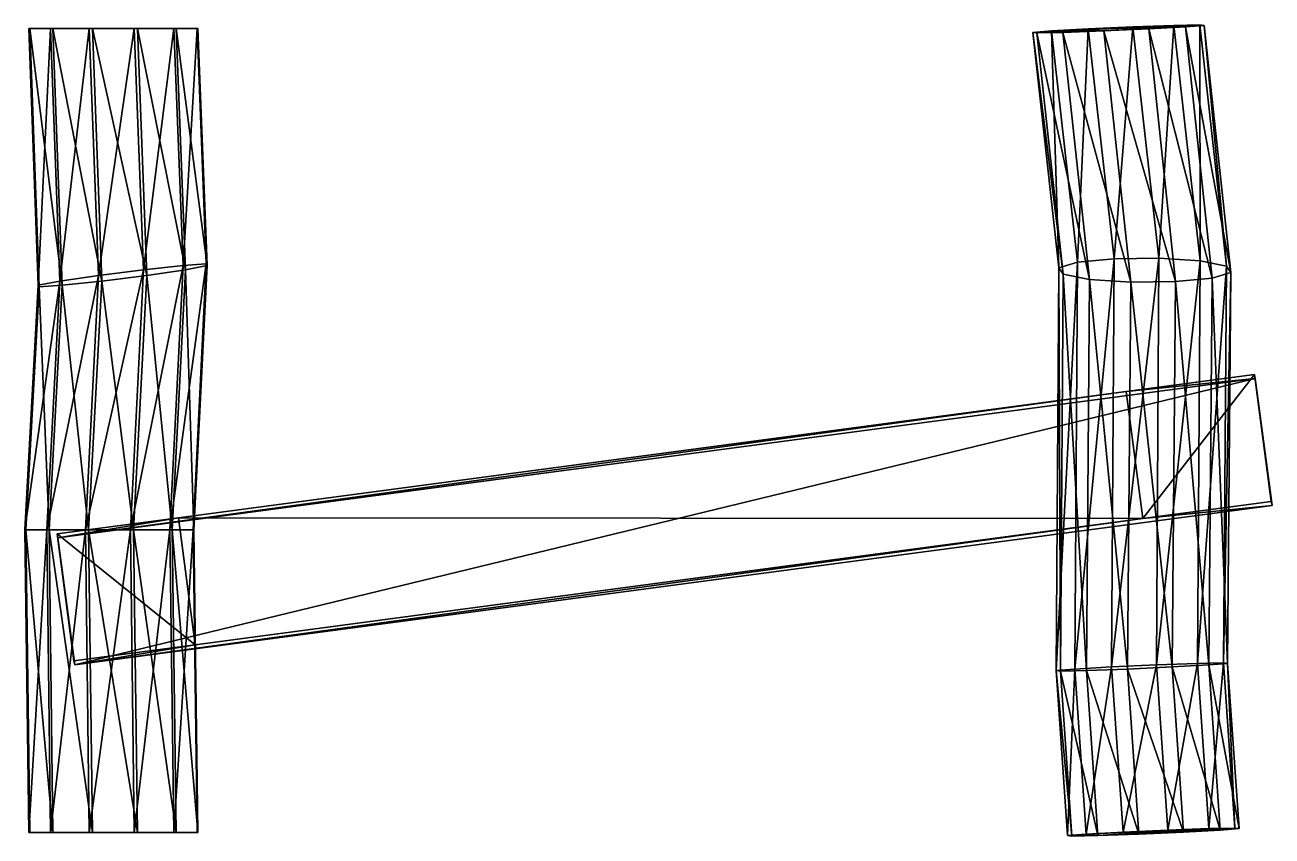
# Model space of a CAD drawing. Extents: x -80 to 95, y -19 to 95.
import ezdxf

# ---------------------------------------------------------------- set-up
doc = ezdxf.new("R2010")
doc.units = 0
doc.layers.add('fence16', color=250, linetype='CONTINUOUS')

msp = doc.modelspace()

# ---------------------------------------------------------------- meshes
at = {"layer": 'fence16'}
mesh = msp.add_polyface(dxfattribs=at)
corners = [(78.574459, -18.869422, -1.672663), (73.678615, 93.981243, -3.488791), (74.320015, -18.869422, 9.796298), (69.424172, 93.981243, 7.98017), (80.618354, -18.58671, 10.384696), (75.72251, 94.263955, 8.568569), (86.369032, -18.37975, 7.742335), (81.473189, 94.470915, 5.926208), (90.031161, -18.303997, 2.577233), (85.135318, 94.546668, 0.761106), (90.623476, -18.37975, -3.726626), (85.727632, 94.470915, -5.542753), (87.987266, -18.58671, -9.480127), (83.091423, 94.263955, -11.296254), (82.828903, -18.869422, -13.141624), (77.933059, 93.981243, -14.957751), (76.530564, -19.152135, -13.730023), (71.63472, 93.698531, -15.54615), (70.779885, -19.359094, -11.087662), (65.884042, 93.491571, -12.903789), (67.117756, -19.434847, -5.92256), (62.221913, 93.415818, -7.738687), (66.525442, -19.359094, 0.381299), (61.629598, 93.491571, -1.434828), (69.161651, -19.152135, 6.1348), (64.265808, 93.698531, 4.318673), (72.718385, 4.323148, 6.151404), (79.016723, 4.60586, 6.739803), (84.767402, 4.81282, 4.097442), (88.429531, 4.888573, -1.06766), (89.021846, 4.81282, -7.371519), (86.385636, 4.60586, -13.12502), (81.227272, 4.323148, -16.786518), (74.928934, 4.040436, -17.374916), (69.178255, 3.833476, -14.732555), (65.516126, 3.757723, -9.567453), (64.923811, 3.833476, -3.263594), (67.560021, 4.040436, 2.489907), (73.061061, 61.686191, 7.543186), (79.368693, 61.754702, 8.135032), (85.14476, 61.376452, 5.502089), (88.84157, 60.652795, 0.349851), (89.468566, 59.777631, -5.941142), (86.857744, 58.985462, -11.685225), (81.708673, 58.488549, -15.343276), (75.401042, 58.420038, -15.935122), (69.624975, 58.798287, -13.302179), (65.928165, 59.521945, -8.149941), (65.301169, 60.397108, -1.858948), (67.91199, 61.189277, 3.885135), (-67.54942, -18.929796, -2.580727), (-67.54942, 94.041617, -2.580727), (-55.794743, -18.929796, 0.805262), (-55.794743, 94.041617, 0.805262), (-55.676577, -18.929796, -5.525713), (-55.676577, 94.041617, -5.525713), (-58.739729, -18.929796, -11.067581), (-58.739729, 94.041617, -11.067581), (-64.163431, -18.929796, -14.335404), (-64.163431, 94.041617, -14.335404), (-70.494406, -18.929796, -14.453571), (-70.494406, 94.041617, -14.453571), (-76.036274, -18.929796, -11.390418), (-76.036274, 94.041617, -11.390418), (-79.304097, -18.929796, -5.966716), (-79.304097, 94.041617, -5.966716), (-79.422264, -18.929796, 0.364259), (-79.422264, 94.041617, 0.364259), (-76.359111, -18.929796, 5.906127), (-76.359111, 94.041617, 5.906127), (-70.93541, -18.929796, 9.17395), (-70.93541, 94.041617, 9.17395), (-64.604434, -18.929796, 9.292117), (-64.604434, 94.041617, 9.292117), (-59.062566, -18.929796, 6.228964), (-59.062566, 94.041617, 6.228964), (-56.344133, 23.607834, -0.243262), (-56.225966, 23.607834, -6.574237), (-59.289119, 23.607834, -12.116106), (-64.71282, 23.607834, -15.383929), (-71.043796, 23.607834, -15.502095), (-76.585664, 23.607834, -12.438943), (-79.853487, 23.607834, -7.015241), (-79.971653, 23.607834, -0.684266), (-76.908501, 23.607834, 4.857603), (-71.484799, 23.607834, 8.125425), (-65.153824, 23.607834, 8.243592), (-59.611956, 23.607834, 5.18044), (-54.48443, 60.955343, 1.182704), (-54.366264, 60.740913, -5.148271), (-57.429416, 60.155078, -10.69014), (-62.853118, 59.354812, -13.957962), (-69.184093, 58.554546, -14.076129), (-74.725962, 57.968711, -11.012977), (-77.993784, 57.75428, -5.589275), (-78.111951, 57.968711, 0.7417), (-75.048799, 58.554546, 6.283569), (-69.625097, 59.354812, 9.551392), (-63.294122, 60.155078, 9.669558), (-57.752253, 60.740913, 6.606406), (-73.10673, 5.181993, 11.474308), (95.132484, 27.570108, 13.48455), (-75.457761, 23.027593, 9.487628), (92.781453, 45.415707, 11.49787), (-75.327597, 22.493813, 4.538842), (92.911617, 44.881927, 6.549084), (-72.976566, 4.648213, 6.525522), (95.262648, 27.036327, 8.535764), (-56.049585, 7.451841, 11.678119), (-58.400616, 25.297441, 9.691439), (77.110733, 25.171897, 13.269214), (74.759702, 43.017497, 11.282534)]
mesh.append_faces([[corners[k] for k in face] for face in [(26, 38, 39), (2, 26, 27), (28, 6, 4), (28, 40, 41), (39, 5, 7), (30, 10, 8), (30, 42, 43), (6, 28, 29), (32, 14, 12), (32, 44, 45), (29, 41, 42), (34, 18, 16), (34, 46, 47), (10, 30, 31), (36, 22, 20), (36, 48, 49), (31, 43, 44), (26, 2, 24), (40, 28, 27), (14, 32, 33), (41, 9, 11), (43, 13, 15), (33, 45, 46), (45, 17, 19), (47, 21, 23), (18, 34, 35), (49, 25, 3), (38, 3, 5), (35, 47, 48), (40, 7, 9), (42, 11, 13), (22, 36, 37), (44, 15, 17), (46, 19, 21), (37, 49, 38), (48, 23, 25), (6, 24, 2), (18, 24, 6), (24, 18, 20), (8, 10, 12), (8, 12, 14), (14, 16, 18), (23, 19, 17), (23, 21, 19), (11, 17, 15), (25, 17, 11), (11, 9, 7), (5, 3, 25), (76, 88, 89), (52, 76, 77), (78, 56, 54), (78, 90, 91), (89, 55, 57), (80, 60, 58), (80, 92, 93), (56, 78, 79), (82, 64, 62), (82, 94, 95), (79, 91, 92), (84, 68, 66), (84, 96, 97), (60, 80, 81), (86, 72, 70), (86, 98, 99), (81, 93, 94), (76, 52, 74), (90, 78, 77), (64, 82, 83), (91, 59, 61), (93, 63, 65), (83, 95, 96), (95, 67, 69), (97, 71, 73), (68, 84, 85), (99, 75, 53), (88, 53, 55), (85, 97, 98), (90, 57, 59), (92, 61, 63), (72, 86, 87), (94, 65, 67), (96, 69, 71), (87, 99, 88), (98, 73, 75), (56, 74, 52), (68, 74, 56), (74, 68, 70), (58, 60, 62), (58, 62, 64), (64, 66, 68), (73, 69, 67), (73, 71, 69), (61, 67, 65), (75, 67, 61), (61, 59, 57), (55, 53, 75), (106, 100, 108), (102, 104, 109), (103, 101, 110), (105, 107, 101), (106, 107, 105), (104, 102, 100), (106, 108, 110), (104, 105, 111), (108, 100, 102), (110, 101, 107), (105, 103, 111), (110, 108, 109), (26, 39, 27), (2, 27, 4), (28, 4, 27), (28, 41, 29), (39, 7, 40), (30, 8, 29), (30, 43, 31), (6, 29, 8), (32, 12, 31), (32, 45, 33), (29, 42, 30), (34, 16, 33), (34, 47, 35), (10, 31, 12), (36, 20, 35), (36, 49, 37), (31, 44, 32), (26, 24, 37), (40, 27, 39), (14, 33, 16), (41, 11, 42), (43, 15, 44), (33, 46, 34), (45, 19, 46), (47, 23, 48), (18, 35, 20), (49, 3, 38), (38, 5, 39), (35, 48, 36), (40, 9, 41), (42, 13, 43), (22, 37, 24), (44, 17, 45), (46, 21, 47), (37, 38, 26), (48, 25, 49), (6, 2, 4), (18, 6, 8), (24, 20, 22), (8, 14, 18), (23, 17, 25), (11, 15, 13), (25, 11, 5), (11, 7, 5), (76, 89, 77), (52, 77, 54), (78, 54, 77), (78, 91, 79), (89, 57, 90), (80, 58, 79), (80, 93, 81), (56, 79, 58), (82, 62, 81), (82, 95, 83), (79, 92, 80), (84, 66, 83), (84, 97, 85), (60, 81, 62), (86, 70, 85), (86, 99, 87), (81, 94, 82), (76, 74, 87), (90, 77, 89), (64, 83, 66), (91, 61, 92), (93, 65, 94), (83, 96, 84), (95, 69, 96), (97, 73, 98), (68, 85, 70), (99, 53, 88), (88, 55, 89), (85, 98, 86), (90, 59, 91), (92, 63, 93), (72, 87, 74), (94, 67, 95), (96, 71, 97), (87, 88, 76), (98, 75, 99), (56, 52, 54), (68, 56, 58), (74, 70, 72), (58, 64, 68), (73, 67, 75), (61, 65, 63), (75, 61, 55), (61, 57, 55), (103, 110, 111), (105, 101, 103), (106, 105, 104), (104, 100, 106), (106, 110, 107), (104, 111, 109), (108, 102, 109), (110, 109, 111)]])

doc.saveas('drawing.dxf')
